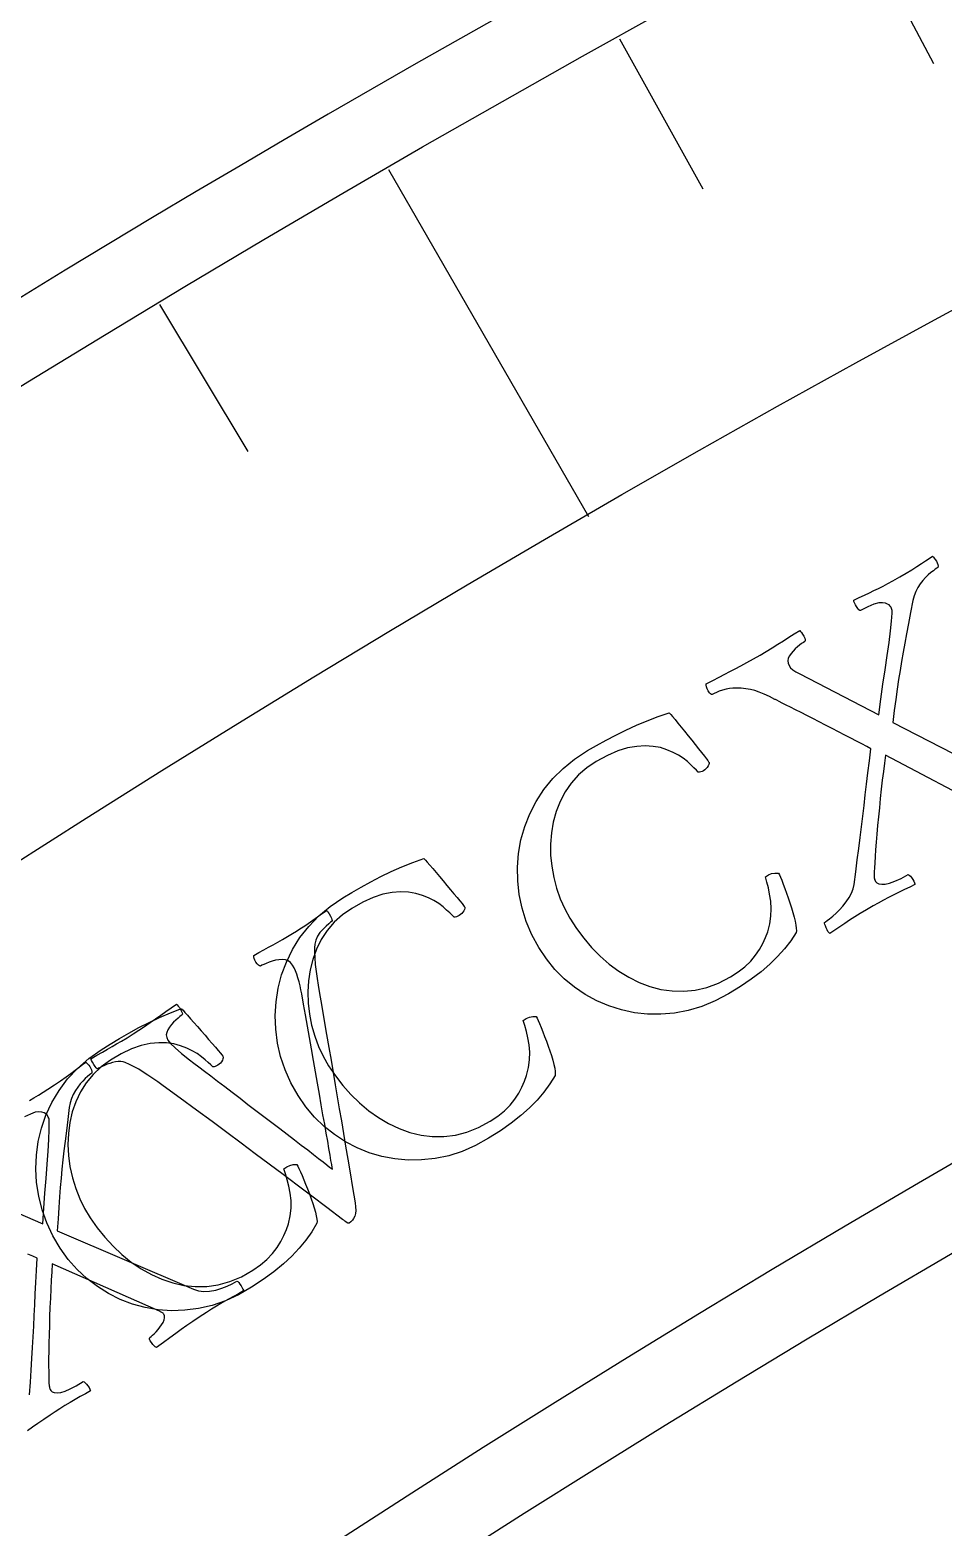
# Model space of a CAD drawing. Header units: millimetres. Extents: x -76 to 76, y -76 to 86.
# Drawn here: x -39.59 to -35.05, y 58.74 to 66.18 of the extents above; entities that cross this region are included whole.
import ezdxf

# ---------------------------------------------------------------- set-up
doc = ezdxf.new("R2010")
doc.units = ezdxf.units.MM
for name, color, linetype in [('CUT_INNER', 6, 'Continuous'), ('CUT_OUTER', 1, 'Continuous'), ('ENGRAVE', 7, 'Continuous'), ('ENGRAVE_FINE', 8, 'Continuous'), ('TEXT', 5, 'Continuous')]:
    doc.layers.add(name, color=color, linetype=linetype)

msp = doc.modelspace()

# ---------------------------------------------------------------- linework, layer by layer
at = {"layer": 'CUT_INNER'}
msp.add_arc((0.0001, -0.0002), 69.5399, 92.274707, 357.539245, dxfattribs=at)
at = {"layer": 'CUT_OUTER'}
msp.add_arc((-0.0035, 0.0066), 75.9926, 99.712835, 124.102167, dxfattribs=at)
at = {"layer": 'ENGRAVE'}
msp.add_lwpolyline([(-37.8062, 65.4823), (-36.8114, 63.7591)], dxfattribs=at)
for radius in [75.6124, 73.6227, 69.9276]:
    msp.add_circle((0, 0), radius, dxfattribs=at)
at = {"layer": 'ENGRAVE_FINE'}
for points in [[(-35.4979, 66.7618), (-35.0975, 66.0089)], [(-36.6576, 66.1321), (-36.2442, 65.3863)], [(-38.9433, 64.8125), (-38.5041, 64.0816)]]:
    msp.add_lwpolyline(points, dxfattribs=at)
at = {"layer": 'TEXT'}
for points in [[(-34.8214, 62.3031), (-35.3369, 62.5743), (-35.3421, 62.5349), (-35.3473, 62.4936), (-35.3524, 62.4503), (-35.3575, 62.4051), (-35.3624, 62.3592), (-35.3671, 62.3138), (-35.3717, 62.269), (-35.3761, 62.2247), (-35.3801, 62.1821), (-35.3835, 62.1422), (-35.3863, 62.1051), (-35.3886, 62.0708), (-35.3903, 62.0404), (-35.3917, 62.0152), (-35.3925, 61.9951), (-35.393, 61.9802), (-35.3929, 61.9775), (-35.3927, 61.9743), (-35.3924, 61.9704), (-35.3922, 61.966), (-35.3916, 61.9612), (-35.3905, 61.9565), (-35.3887, 61.9519), (-35.3864, 61.9473), (-35.3798, 61.9402), (-35.3695, 61.9358), (-35.3555, 61.9339), (-35.3377, 61.9346), (-35.3159, 61.9391), (-35.2896, 61.9483), (-35.2587, 61.9625), (-35.2232, 61.9815), (-35.2182, 61.9784), (-35.2128, 61.9734), (-35.2071, 61.9664), (-35.201, 61.9574), (-35.1957, 61.9484), (-35.1921, 61.9411), (-35.1902, 61.9356), (-35.1901, 61.9318), (-35.2161, 61.9195), (-35.2422, 61.9068), (-35.2684, 61.8939), (-35.2949, 61.8808), (-35.3211, 61.8674), (-35.347, 61.8538), (-35.3724, 61.8399), (-35.3974, 61.8259), (-35.4309, 61.8065), (-35.4616, 61.7881), (-35.4897, 61.7709), (-35.515, 61.7547), (-35.5391, 61.7389), (-35.5636, 61.7227), (-35.5885, 61.7062), (-35.6138, 61.6892), (-35.6183, 61.6936), (-35.6227, 61.6997), (-35.627, 61.7076), (-35.6312, 61.7172), (-35.6349, 61.7266), (-35.6376, 61.7341), (-35.6393, 61.7395), (-35.6399, 61.7428), (-35.6346, 61.7464), (-35.626, 61.753), (-35.614, 61.7626), (-35.5987, 61.7752), (-35.5819, 61.7901), (-35.5651, 61.8068), (-35.5484, 61.8253), (-35.5318, 61.8456), (-35.517, 61.8669), (-35.5055, 61.8885), (-35.4975, 61.9105), (-35.4928, 61.9329), (-35.4844, 61.9952), (-35.4765, 62.0549), (-35.4692, 62.1117), (-35.4623, 62.1658), (-35.4558, 62.2185), (-35.4494, 62.2713), (-35.4431, 62.3242), (-35.437, 62.3771), (-35.4307, 62.4311), (-35.424, 62.4874), (-35.4168, 62.5459), (-35.4091, 62.6067), (-35.4301, 62.6181), (-35.4537, 62.6306), (-35.4799, 62.6443), (-35.5087, 62.659), (-35.5391, 62.6745), (-35.5701, 62.6904), (-35.6017, 62.7068), (-35.6339, 62.7236), (-35.6658, 62.7403), (-35.6968, 62.7563), (-35.7268, 62.7716), (-35.7558, 62.7863), (-35.783, 62.8), (-35.8077, 62.8124), (-35.8298, 62.8235), (-35.8493, 62.8333), (-35.8652, 62.8414), (-35.8766, 62.8471), (-35.8834, 62.8505), (-35.8857, 62.8517), (-35.9134, 62.866), (-35.9394, 62.878), (-35.9635, 62.8876), (-35.9859, 62.8948), (-36.0078, 62.9002), (-36.0305, 62.9042), (-36.0542, 62.9067), (-36.0788, 62.9077), (-36.0953, 62.9074), (-36.112, 62.9056), (-36.1289, 62.9022), (-36.146, 62.8973), (-36.1622, 62.8918), (-36.1761, 62.8865), (-36.1878, 62.8813), (-36.1973, 62.8764), (-36.2014, 62.8759), (-36.2061, 62.8787), (-36.2115, 62.8848), (-36.2175, 62.8942), (-36.2229, 62.9046), (-36.2262, 62.9137), (-36.2276, 62.9215), (-36.227, 62.928), (-36.194, 62.9456), (-36.1635, 62.9618), (-36.1353, 62.9763), (-36.1095, 62.9894), (-36.0837, 63.0025), (-36.0557, 63.0174), (-36.0254, 63.034), (-35.9929, 63.0524), (-35.9929, 63.0524), (-35.96, 63.0714), (-35.9287, 63.0899), (-35.899, 63.108), (-35.8709, 63.1255), (-35.8437, 63.1428), (-35.8166, 63.1597), (-35.7897, 63.1764), (-35.7629, 63.1929), (-35.7587, 63.1892), (-35.7539, 63.1834), (-35.7484, 63.1754), (-35.7424, 63.1654), (-35.7374, 63.1554), (-35.7349, 63.1477), (-35.7349, 63.1422), (-35.7374, 63.139), (-35.7446, 63.1345), (-35.7531, 63.1285), (-35.763, 63.121), (-35.7741, 63.112), (-35.7854, 63.102), (-35.7957, 63.0912), (-35.805, 63.0798), (-35.8133, 63.0678), (-35.8193, 63.0555), (-35.8216, 63.0432), (-35.8203, 63.0311), (-35.8153, 63.019), (-35.8077, 63.0088), (-35.7963, 62.9986), (-35.7812, 62.9884), (-35.7624, 62.9782), (-35.3695, 62.7755), (-35.3593, 62.8521), (-35.349, 62.9267), (-35.3386, 62.999), (-35.3282, 63.0693), (-35.3189, 63.1344), (-35.3116, 63.1912), (-35.3065, 63.2399), (-35.3035, 63.2804), (-35.3036, 63.2864), (-35.3042, 63.2921), (-35.3055, 63.2975), (-35.3073, 63.3026), (-35.3092, 63.307), (-35.3107, 63.3104), (-35.3119, 63.3128), (-35.3126, 63.3142), (-35.3177, 63.3202), (-35.326, 63.325), (-35.3373, 63.3288), (-35.3517, 63.3314), (-35.3705, 63.3305), (-35.3949, 63.3237), (-35.4249, 63.311), (-35.4606, 63.2924), (-35.4643, 63.2931), (-35.4688, 63.2966), (-35.4741, 63.3029), (-35.4802, 63.3119), (-35.4859, 63.3217), (-35.4902, 63.3303), (-35.4931, 63.3378), (-35.4945, 63.3441), (-35.467, 63.3571), (-35.4411, 63.3694), (-35.4168, 63.3809), (-35.394, 63.3917), (-35.3716, 63.4026), (-35.3484, 63.4144), (-35.3243, 63.4272), (-35.2993, 63.4409), (-35.2651, 63.4602), (-35.2339, 63.4784), (-35.2058, 63.4955), (-35.1808, 63.5115), (-35.1584, 63.5262), (-35.1379, 63.5395), (-35.1194, 63.5514), (-35.1029, 63.5619), (-35.0987, 63.5584), (-35.0941, 63.5534), (-35.0892, 63.5467), (-35.0838, 63.5385), (-35.0791, 63.5296), (-35.0764, 63.5213), (-35.0757, 63.5133), (-35.0768, 63.5059), (-35.0818, 63.5028), (-35.0891, 63.4976), (-35.0989, 63.4903), (-35.111, 63.4809), (-35.1243, 63.4696), (-35.1375, 63.4565), (-35.1506, 63.4417), (-35.1637, 63.425), (-35.1757, 63.4067), (-35.1859, 63.3869), (-35.1941, 63.3655), (-35.2004, 63.3426), (-35.2116, 63.2835), (-35.222, 63.2285), (-35.2317, 63.1774), (-35.2407, 63.1304), (-35.2491, 63.0854), (-35.257, 63.0403), (-35.2644, 62.9952), (-35.2713, 62.9501), (-35.2781, 62.9029), (-35.2853, 62.8515), (-35.2928, 62.7959), (-35.3008, 62.7361), (-34.6456, 62.401)], [(-39.5885, 60.8605), (-39.5669, 60.8729), (-39.5445, 60.8862), (-39.5213, 60.9006), (-39.4973, 60.9159), (-39.4645, 60.9375), (-39.4346, 60.9578), (-39.4077, 60.9767), (-39.3839, 60.9944), (-39.3624, 61.0106), (-39.3429, 61.0252), (-39.3252, 61.0384), (-39.3095, 61.0499), (-39.3051, 61.0467), (-39.3002, 61.042), (-39.2948, 61.0357), (-39.2888, 61.0278), (-39.2836, 61.0193), (-39.2803, 61.0112), (-39.279, 61.0033), (-39.2797, 60.9958), (-39.2844, 60.9923), (-39.2914, 60.9866), (-39.3006, 60.9787), (-39.3121, 60.9686), (-39.3246, 60.9564), (-39.3369, 60.9425), (-39.349, 60.9267), (-39.3609, 60.9092), (-39.3717, 60.8902), (-39.3805, 60.8697), (-39.3872, 60.8478), (-39.392, 60.8246), (-39.3991, 60.7649), (-39.4058, 60.7092), (-39.4121, 60.6576), (-39.4179, 60.6101), (-39.4233, 60.5646), (-39.4281, 60.5191), (-39.4324, 60.4737), (-39.4363, 60.4282), (-39.4399, 60.3806), (-39.4436, 60.3288), (-39.4474, 60.2729), (-39.4512, 60.2127), (-38.775, 59.9225), (-38.7496, 59.9143), (-38.7226, 59.9108), (-38.6941, 59.9122), (-38.6639, 59.9184), (-38.6341, 59.9276), (-38.6068, 59.9381), (-38.5818, 59.9499), (-38.5593, 59.963), (-38.5542, 59.9601), (-38.5489, 59.9552), (-38.5434, 59.9481), (-38.5376, 59.9391), (-38.5324, 59.9299), (-38.5286, 59.9227), (-38.5263, 59.9174), (-38.5253, 59.9141), (-38.5513, 59.8998), (-38.5755, 59.8866), (-38.5978, 59.8743), (-38.6182, 59.8631), (-38.6386, 59.8516), (-38.6608, 59.8385), (-38.6847, 59.8237), (-38.7105, 59.8073), (-38.7456, 59.7843), (-38.7781, 59.7625), (-38.8081, 59.7419), (-38.8355, 59.7224), (-38.8628, 59.7026), (-38.8923, 59.6813), (-38.9241, 59.6583), (-38.9581, 59.6336), (-38.9641, 59.636), (-38.9704, 59.6408), (-38.9769, 59.648), (-38.9838, 59.6575), (-38.9894, 59.6671), (-38.9925, 59.6746), (-38.9929, 59.6801), (-38.9906, 59.6834), (-38.9847, 59.6878), (-38.9776, 59.6939), (-38.9692, 59.7017), (-38.9596, 59.7113), (-38.9498, 59.7221), (-38.9408, 59.7334), (-38.9327, 59.7453), (-38.9254, 59.7577), (-38.9201, 59.7698), (-38.9177, 59.7808), (-38.9184, 59.7906), (-38.9221, 59.7992), (-38.9235, 59.801), (-38.9255, 59.803), (-38.9281, 59.805), (-38.9311, 59.8072), (-38.9345, 59.8093), (-38.9377, 59.8109), (-38.9407, 59.8122), (-38.9437, 59.813), (-39.4764, 60.0487), (-39.4789, 60.0091), (-39.4813, 59.9676), (-39.4835, 59.924), (-39.4855, 59.8786), (-39.4873, 59.8324), (-39.489, 59.7868), (-39.4905, 59.7418), (-39.4919, 59.6973), (-39.493, 59.6545), (-39.4937, 59.6145), (-39.494, 59.5773), (-39.494, 59.5429), (-39.4937, 59.5125), (-39.4933, 59.4873), (-39.4928, 59.4672), (-39.4923, 59.4522), (-39.4919, 59.4496), (-39.4915, 59.4463), (-39.4911, 59.4425), (-39.4905, 59.4381), (-39.4896, 59.4334), (-39.4882, 59.4288), (-39.4861, 59.4243), (-39.4834, 59.4198), (-39.4764, 59.4133), (-39.4658, 59.4095), (-39.4517, 59.4086), (-39.4341, 59.4105), (-39.4126, 59.4164), (-39.3869, 59.4274), (-39.357, 59.4436), (-39.323, 59.465), (-39.3177, 59.4622), (-39.312, 59.4576), (-39.3059, 59.451), (-39.2992, 59.4425), (-39.2933, 59.4338), (-39.2892, 59.4268), (-39.287, 59.4214), (-39.2866, 59.4177), (-39.3117, 59.4036), (-39.3369, 59.3892), (-39.3622, 59.3746), (-39.3876, 59.3597), (-39.413, 59.3446), (-39.4378, 59.3292), (-39.4623, 59.3137), (-39.4862, 59.298), (-39.5183, 59.2764), (-39.5478, 59.256), (-39.5746, 59.2369), (-39.5988, 59.2191)], [(-39.9282, 60.423), (-39.5225, 60.2473), (-39.5174, 60.3245), (-39.5122, 60.3995), (-39.5067, 60.4724), (-39.5011, 60.5432), (-39.4961, 60.6088), (-39.4927, 60.666), (-39.4909, 60.7149), (-39.4907, 60.7555), (-39.4911, 60.7615), (-39.4922, 60.7672), (-39.4938, 60.7725), (-39.4959, 60.7774), (-39.4982, 60.7817), (-39.4999, 60.785), (-39.5012, 60.7873), (-39.502, 60.7887), (-39.5075, 60.7943), (-39.5161, 60.7985), (-39.5276, 60.8015), (-39.5422, 60.8031), (-39.5608, 60.801), (-39.5847, 60.7926), (-39.6139, 60.7779)], [(-39.5887, 59.3983), (-39.5845, 59.4611), (-39.5807, 59.5211), (-39.5771, 59.5783), (-39.5739, 59.6327), (-39.571, 59.6858), (-39.5682, 59.7389), (-39.5655, 59.7921), (-39.5629, 59.8453), (-39.5603, 59.8996), (-39.5574, 59.9562), (-39.5542, 60.0151), (-39.5506, 60.0762), (-39.5723, 60.0862), (-39.5966, 60.0971)]]:
    msp.add_lwpolyline(points, dxfattribs=at)
for points in [[(-36.8171, 62.5969), (-36.7717, 62.6229), (-36.7248, 62.6487), (-36.6762, 62.674), (-36.626, 62.6991), (-36.5743, 62.7231), (-36.5212, 62.7454), (-36.4666, 62.7661), (-36.4106, 62.7851), (-36.4088, 62.783), (-36.4035, 62.7766), (-36.3947, 62.766), (-36.3822, 62.7512), (-36.3675, 62.7334), (-36.3518, 62.7142), (-36.335, 62.6933), (-36.3171, 62.671), (-36.2991, 62.6484), (-36.2819, 62.6269), (-36.2655, 62.6064), (-36.2499, 62.5871), (-36.2363, 62.5702), (-36.226, 62.557), (-36.2189, 62.5477), (-36.2152, 62.5421), (-36.2131, 62.5384), (-36.2128, 62.5337), (-36.2144, 62.5278), (-36.2178, 62.5209), (-36.2225, 62.5139), (-36.228, 62.5076), (-36.2343, 62.5022), (-36.2414, 62.4975), (-36.2478, 62.4942), (-36.2542, 62.4919), (-36.2605, 62.4905), (-36.2668, 62.4901), (-36.276, 62.5001), (-36.288, 62.5122), (-36.3029, 62.5263), (-36.3207, 62.5423), (-36.3415, 62.5589), (-36.3653, 62.5742), (-36.3922, 62.5884), (-36.4221, 62.6014), (-36.4551, 62.6118), (-36.4912, 62.6181), (-36.5304, 62.6202), (-36.5726, 62.6183), (-36.6179, 62.6106), (-36.6665, 62.5956), (-36.7184, 62.5733), (-36.7734, 62.5437), (-36.8206, 62.5121), (-36.8623, 62.4762), (-36.8982, 62.4361), (-36.9286, 62.3917), (-36.9534, 62.3441), (-36.973, 62.2943), (-36.9874, 62.2424), (-36.9965, 62.1882), (-37.0007, 62.1331), (-37.0001, 62.0779), (-36.9948, 62.0227), (-36.9848, 61.9676), (-36.9705, 61.9135), (-36.9524, 61.8616), (-36.9304, 61.8119), (-36.9045, 61.7643), (-36.8718, 61.7135), (-36.8358, 61.6654), (-36.7966, 61.6198), (-36.7541, 61.5768), (-36.7089, 61.5373), (-36.6614, 61.5024), (-36.6118, 61.4721), (-36.56, 61.4463), (-36.5065, 61.4258), (-36.4519, 61.4116), (-36.396, 61.4037), (-36.339, 61.4019), (-36.2813, 61.4074), (-36.2235, 61.4211), (-36.1654, 61.4431), (-36.1071, 61.4732), (-36.0686, 61.498), (-36.035, 61.5242), (-36.0063, 61.5518), (-35.9825, 61.5807), (-35.9628, 61.6103), (-35.9461, 61.6395), (-35.9324, 61.6686), (-35.9218, 61.6973), (-35.9114, 61.7363), (-35.9054, 61.7745), (-35.9039, 61.812), (-35.9068, 61.8487), (-35.9123, 61.8836), (-35.9186, 61.9155), (-35.9257, 61.9446), (-35.9335, 61.9708), (-35.9185, 61.9801), (-35.9025, 61.9863), (-35.8857, 61.9893), (-35.868, 61.9891), (-35.8637, 61.9808), (-35.8584, 61.9689), (-35.852, 61.9532), (-35.8446, 61.9339), (-35.8366, 61.9122), (-35.8284, 61.8895), (-35.8201, 61.8658), (-35.8117, 61.8411), (-35.8038, 61.8165), (-35.7967, 61.793), (-35.7907, 61.7707), (-35.7856, 61.7495), (-35.7817, 61.7305), (-35.7796, 61.7148), (-35.779, 61.7026), (-35.7801, 61.6936), (-35.807, 61.6527), (-35.8378, 61.6128), (-35.8725, 61.574), (-35.9112, 61.5362), (-35.9545, 61.4991), (-36.0032, 61.4621), (-36.0572, 61.4254), (-36.1164, 61.3889), (-36.1823, 61.354), (-36.2489, 61.3265), (-36.3162, 61.3063), (-36.3843, 61.2936), (-36.4521, 61.2877), (-36.5188, 61.2884), (-36.5843, 61.2956), (-36.6487, 61.3092), (-36.7111, 61.329), (-36.7709, 61.3544), (-36.8279, 61.3854), (-36.8821, 61.4221), (-36.9328, 61.4641), (-36.9792, 61.511), (-37.0213, 61.5628), (-37.0591, 61.6195), (-37.0935, 61.6831), (-37.1212, 61.7481), (-37.142, 61.8145), (-37.156, 61.8824), (-37.1634, 61.9509), (-37.1645, 62.019), (-37.1591, 62.0867), (-37.1474, 62.154), (-37.1291, 62.2199), (-37.1041, 62.2834), (-37.0725, 62.3445), (-37.0342, 62.4032), (-36.9894, 62.4584), (-36.9383, 62.5091), (-36.8808, 62.5553), (-36.8171, 62.5969)], [(-38.0322, 61.8662), (-37.9873, 61.8931), (-37.9409, 61.9197), (-37.8928, 61.946), (-37.8431, 61.972), (-37.7919, 61.9971), (-37.7392, 62.0204), (-37.6851, 62.0422), (-37.6295, 62.0622), (-37.6276, 62.0602), (-37.6222, 62.0539), (-37.6131, 62.0435), (-37.6004, 62.0289), (-37.5854, 62.0114), (-37.5692, 61.9925), (-37.552, 61.972), (-37.5338, 61.95), (-37.5153, 61.9278), (-37.4977, 61.9066), (-37.4809, 61.8865), (-37.4649, 61.8674), (-37.451, 61.8508), (-37.4404, 61.8379), (-37.4332, 61.8286), (-37.4293, 61.8231), (-37.4271, 61.8195), (-37.4267, 61.8148), (-37.4282, 61.8089), (-37.4315, 61.8019), (-37.4361, 61.7948), (-37.4415, 61.7884), (-37.4477, 61.7828), (-37.4546, 61.778), (-37.461, 61.7746), (-37.4673, 61.7721), (-37.4737, 61.7706), (-37.4799, 61.7701), (-37.4893, 61.78), (-37.5015, 61.7918), (-37.5167, 61.8056), (-37.5348, 61.8213), (-37.5559, 61.8374), (-37.58, 61.8523), (-37.6072, 61.866), (-37.6374, 61.8784), (-37.6706, 61.8881), (-37.7068, 61.8937), (-37.746, 61.8951), (-37.7881, 61.8923), (-37.8333, 61.8838), (-37.8816, 61.8678), (-37.933, 61.8445), (-37.9874, 61.8139), (-38.0341, 61.7813), (-38.075, 61.7446), (-38.1102, 61.7038), (-38.1396, 61.6588), (-38.1635, 61.6108), (-38.1822, 61.5606), (-38.1955, 61.5084), (-38.2036, 61.4541), (-38.2067, 61.3988), (-38.205, 61.3437), (-38.1987, 61.2886), (-38.1876, 61.2337), (-38.1723, 61.1799), (-38.1531, 61.1284), (-38.1301, 61.0791), (-38.1033, 61.032), (-38.0696, 60.9819), (-38.0327, 60.9345), (-37.9926, 60.8897), (-37.9493, 60.8475), (-37.9033, 60.8089), (-37.8552, 60.775), (-37.805, 60.7456), (-37.7527, 60.7208), (-37.6988, 60.7014), (-37.6439, 60.6882), (-37.5879, 60.6814), (-37.5309, 60.6807), (-37.4733, 60.6874), (-37.4157, 60.7022), (-37.3581, 60.7253), (-37.3004, 60.7566), (-37.2624, 60.7821), (-37.2292, 60.809), (-37.2011, 60.8371), (-37.1779, 60.8665), (-37.1588, 60.8964), (-37.1426, 60.926), (-37.1296, 60.9553), (-37.1195, 60.9843), (-37.1099, 61.0234), (-37.1046, 61.0617), (-37.1038, 61.0992), (-37.1075, 61.1359), (-37.1137, 61.1706), (-37.1206, 61.2025), (-37.1282, 61.2314), (-37.1365, 61.2575), (-37.1217, 61.2671), (-37.1059, 61.2735), (-37.0891, 61.2769), (-37.0714, 61.277), (-37.0669, 61.2688), (-37.0614, 61.257), (-37.0547, 61.2415), (-37.0469, 61.2223), (-37.0385, 61.2007), (-37.0299, 61.1782), (-37.0211, 61.1547), (-37.0123, 61.1302), (-37.0038, 61.1057), (-36.9963, 61.0824), (-36.9898, 61.0601), (-36.9843, 61.039), (-36.9801, 61.0201), (-36.9776, 61.0045), (-36.9769, 60.9923), (-36.9778, 60.9833), (-37.0038, 60.9419), (-37.0338, 60.9014), (-37.0678, 60.8619), (-37.1058, 60.8234), (-37.1484, 60.7854), (-37.1963, 60.7475), (-37.2495, 60.7097), (-37.3081, 60.6721), (-37.3733, 60.6359), (-37.4393, 60.6071), (-37.5062, 60.5856), (-37.574, 60.5715), (-37.6417, 60.5644), (-37.7083, 60.5637), (-37.774, 60.5696), (-37.8387, 60.582), (-37.9015, 60.6006), (-37.9617, 60.6248), (-38.0193, 60.6547), (-38.0742, 60.6904), (-38.1258, 60.7313), (-38.1731, 60.7773), (-38.2162, 60.8283), (-38.2551, 60.8843), (-38.2907, 60.9471), (-38.3196, 61.0116), (-38.3417, 61.0776), (-38.3571, 61.1452), (-38.3658, 61.2135), (-38.3682, 61.2816), (-38.3642, 61.3494), (-38.3537, 61.4169), (-38.3368, 61.4832), (-38.313, 61.5472), (-38.2826, 61.6089), (-38.2455, 61.6683), (-38.2017, 61.7244), (-38.1516, 61.776), (-38.0951, 61.8233), (-38.0322, 61.8662)], [(-39.0745, 61.1905), (-39.0458, 61.209), (-39.0178, 61.2276), (-38.9904, 61.2463), (-38.9636, 61.2649), (-38.9373, 61.2835), (-38.9111, 61.3018), (-38.885, 61.3198), (-38.8591, 61.3375), (-38.8548, 61.3341), (-38.85, 61.3286), (-38.8446, 61.321), (-38.8388, 61.3114), (-38.8337, 61.3018), (-38.8307, 61.2942), (-38.8298, 61.2886), (-38.8309, 61.285), (-38.8356, 61.2816), (-38.8423, 61.2762), (-38.851, 61.2687), (-38.8617, 61.2592), (-38.873, 61.2482), (-38.8834, 61.2366), (-38.8929, 61.2243), (-38.9014, 61.2113), (-38.9075, 61.198), (-38.9096, 61.185), (-38.9076, 61.1722), (-38.9016, 61.1595), (-38.8881, 61.1426), (-38.8655, 61.1208), (-38.8341, 61.0938), (-38.7938, 61.0619), (-38.7723, 61.0455), (-38.7476, 61.0267), (-38.7195, 61.0054), (-38.6882, 60.9816), (-38.6544, 60.9559), (-38.6189, 60.9289), (-38.5819, 60.9006), (-38.5432, 60.8709), (-38.5037, 60.8405), (-38.4641, 60.8103), (-38.4244, 60.7801), (-38.3846, 60.7499), (-38.3456, 60.7203), (-38.3083, 60.6919), (-38.2726, 60.6646), (-38.2387, 60.6384), (-38.2071, 60.614), (-38.1785, 60.5918), (-38.153, 60.572), (-38.1306, 60.5545), (-38.112, 60.5401), (-38.0981, 60.5294), (-38.089, 60.5225), (-38.0846, 60.5194), (-38.0857, 60.5273), (-38.0879, 60.5415), (-38.0913, 60.5621), (-38.0958, 60.589), (-38.1013, 60.6211), (-38.1076, 60.6572), (-38.1147, 60.6974), (-38.1226, 60.7416), (-38.1311, 60.789), (-38.14, 60.8389), (-38.1492, 60.8912), (-38.1589, 60.9459), (-38.1687, 61.002), (-38.1787, 61.0585), (-38.1887, 61.1155), (-38.1988, 61.1729), (-38.2087, 61.2296), (-38.2183, 61.2847), (-38.2277, 61.338), (-38.2367, 61.3897), (-38.2403, 61.4091), (-38.2445, 61.4286), (-38.2496, 61.4483), (-38.2553, 61.4682), (-38.2616, 61.4872), (-38.2681, 61.5041), (-38.275, 61.5189), (-38.2821, 61.5317), (-38.2921, 61.5442), (-38.304, 61.5531), (-38.3179, 61.5582), (-38.3337, 61.5596), (-38.3504, 61.5585), (-38.3669, 61.5559), (-38.3831, 61.5519), (-38.399, 61.5465), (-38.4136, 61.5407), (-38.4255, 61.5356), (-38.4349, 61.5311), (-38.4417, 61.5274), (-38.4467, 61.5282), (-38.4521, 61.5318), (-38.4579, 61.5381), (-38.4642, 61.5471), (-38.4697, 61.5569), (-38.4732, 61.5656), (-38.4748, 61.5732), (-38.4743, 61.5796), (-38.4494, 61.5939), (-38.4251, 61.6076), (-38.4014, 61.6207), (-38.3783, 61.6333), (-38.3553, 61.646), (-38.3318, 61.6594), (-38.3078, 61.6736), (-38.2833, 61.6886), (-38.2634, 61.701), (-38.2457, 61.7122), (-38.2302, 61.7222), (-38.217, 61.7309), (-38.205, 61.739), (-38.1932, 61.7472), (-38.1816, 61.7554), (-38.1702, 61.7637), (-38.1581, 61.7723), (-38.1447, 61.7819), (-38.1299, 61.7923), (-38.1137, 61.8035), (-38.1094, 61.7999), (-38.1047, 61.794), (-38.0996, 61.786), (-38.094, 61.7757), (-38.0892, 61.7655), (-38.0863, 61.758), (-38.0853, 61.753), (-38.0862, 61.7506), (-38.0931, 61.7455), (-38.1028, 61.7371), (-38.1155, 61.7255), (-38.1309, 61.7104), (-38.1462, 61.6932), (-38.158, 61.6749), (-38.1665, 61.6556), (-38.1717, 61.6352), (-38.1735, 61.6184), (-38.1737, 61.5961), (-38.1723, 61.5685), (-38.1693, 61.5354), (-38.1652, 61.5002), (-38.1607, 61.466), (-38.1557, 61.433), (-38.1502, 61.4009), (-38.1375, 61.3267), (-38.1252, 61.2557), (-38.1134, 61.1877), (-38.1021, 61.123), (-38.0911, 61.0603), (-38.0805, 60.9986), (-38.0702, 60.938), (-38.0601, 60.8785), (-38.0501, 60.819), (-38.0399, 60.7583), (-38.0293, 60.6966), (-38.0186, 60.6337), (-38.0074, 60.5685), (-37.9959, 60.4999), (-37.984, 60.4276), (-37.9717, 60.3519), (-37.9691, 60.3315), (-37.9686, 60.3137), (-37.9701, 60.2983), (-37.9736, 60.2854), (-37.9787, 60.2745), (-37.9849, 60.2651), (-37.9921, 60.2572), (-38.0005, 60.2508), (-38.0036, 60.2499), (-38.0073, 60.2507), (-38.0117, 60.253), (-38.0168, 60.2569), (-38.0221, 60.2612), (-38.0268, 60.2647), (-38.031, 60.2675), (-38.0348, 60.2694), (-38.1123, 60.328), (-38.1873, 60.3846), (-38.2597, 60.4391), (-38.3296, 60.4917), (-38.3984, 60.5435), (-38.4679, 60.5956), (-38.538, 60.6481), (-38.6087, 60.7009), (-38.6818, 60.7552), (-38.7589, 60.812), (-38.84, 60.8711), (-38.9252, 60.9327), (-38.9513, 60.9517), (-38.9764, 60.9694), (-39.0005, 60.9858), (-39.0237, 61.001), (-39.0463, 61.0149), (-39.069, 61.0275), (-39.0917, 61.0388), (-39.1143, 61.0489), (-39.1242, 61.0523), (-39.1353, 61.0538), (-39.1479, 61.0535), (-39.1619, 61.0513), (-39.1762, 61.0479), (-39.1901, 61.0439), (-39.2034, 61.0393), (-39.2161, 61.0342), (-39.2277, 61.0289), (-39.2375, 61.0242), (-39.2456, 61.0199), (-39.2519, 61.0162), (-39.2537, 61.0172), (-39.2571, 61.0214), (-39.2623, 61.0287), (-39.2692, 61.0392), (-39.276, 61.0499), (-39.2807, 61.058), (-39.2834, 61.0635), (-39.2841, 61.0663), (-39.254, 61.0843), (-39.2264, 61.1005), (-39.2013, 61.1149), (-39.1788, 61.1276), (-39.1563, 61.1403), (-39.1315, 61.155), (-39.1042, 61.1717), (-39.0745, 61.1905)], [(-39.2328, 61.1118), (-39.1885, 61.1397), (-39.1425, 61.1672), (-39.095, 61.1944), (-39.0458, 61.2214), (-38.9951, 61.2474), (-38.9429, 61.2718), (-38.8892, 61.2946), (-38.834, 61.3158), (-38.8321, 61.3137), (-38.8265, 61.3076), (-38.8173, 61.2973), (-38.8043, 61.283), (-38.7889, 61.2658), (-38.7724, 61.2472), (-38.7548, 61.227), (-38.7361, 61.2054), (-38.7172, 61.1835), (-38.6992, 61.1627), (-38.682, 61.1429), (-38.6656, 61.1242), (-38.6514, 61.1078), (-38.6406, 61.0951), (-38.6332, 61.086), (-38.6292, 61.0806), (-38.6269, 61.077), (-38.6264, 61.0723), (-38.6278, 61.0664), (-38.631, 61.0594), (-38.6354, 61.0521), (-38.6407, 61.0457), (-38.6467, 61.0399), (-38.6536, 61.035), (-38.6599, 61.0314), (-38.6662, 61.0289), (-38.6725, 61.0273), (-38.6787, 61.0266), (-38.6883, 61.0363), (-38.7008, 61.0479), (-38.7162, 61.0613), (-38.7346, 61.0767), (-38.756, 61.0924), (-38.7804, 61.1068), (-38.8078, 61.12), (-38.8383, 61.1318), (-38.8717, 61.1409), (-38.908, 61.1457), (-38.9472, 61.1464), (-38.9893, 61.1428), (-39.0343, 61.1333), (-39.0823, 61.1165), (-39.1332, 61.0922), (-39.187, 61.0604), (-39.233, 61.027), (-39.2732, 60.9895), (-39.3076, 60.948), (-39.3361, 60.9025), (-39.3591, 60.8539), (-39.3768, 60.8034), (-39.3891, 60.751), (-39.3961, 60.6965), (-39.3981, 60.6412), (-39.3954, 60.5861), (-39.3879, 60.5312), (-39.3758, 60.4765), (-39.3594, 60.423), (-39.3393, 60.3719), (-39.3153, 60.323), (-39.2876, 60.2764), (-39.2529, 60.227), (-39.2151, 60.1803), (-39.1741, 60.1363), (-39.13, 60.095), (-39.0833, 60.0573), (-39.0345, 60.0243), (-38.9838, 59.9959), (-38.931, 59.9721), (-38.8767, 59.9538), (-38.8216, 59.9417), (-38.7655, 59.936), (-38.7084, 59.9365), (-38.651, 59.9442), (-38.5937, 59.9602), (-38.5365, 59.9843), (-38.4795, 60.0168), (-38.4419, 60.0431), (-38.4094, 60.0705), (-38.3818, 60.0992), (-38.3592, 60.1291), (-38.3406, 60.1593), (-38.325, 60.1892), (-38.3125, 60.2188), (-38.3031, 60.2479), (-38.2942, 60.2873), (-38.2897, 60.3257), (-38.2896, 60.3632), (-38.294, 60.3997), (-38.3009, 60.4344), (-38.3084, 60.4661), (-38.3166, 60.4949), (-38.3254, 60.5207), (-38.3108, 60.5306), (-38.2951, 60.5374), (-38.2784, 60.5411), (-38.2606, 60.5416), (-38.2561, 60.5335), (-38.2503, 60.5217), (-38.2433, 60.5063), (-38.2351, 60.4873), (-38.2263, 60.466), (-38.2172, 60.4436), (-38.208, 60.4203), (-38.1987, 60.3959), (-38.1897, 60.3716), (-38.1818, 60.3484), (-38.1749, 60.3263), (-38.1689, 60.3053), (-38.1644, 60.2865), (-38.1616, 60.271), (-38.1606, 60.2587), (-38.1613, 60.2498), (-38.1866, 60.2078), (-38.2158, 60.1668), (-38.249, 60.1266), (-38.2862, 60.0874), (-38.328, 60.0485), (-38.3752, 60.0097), (-38.4277, 59.9709), (-38.4855, 59.9321), (-38.55, 59.8947), (-38.6155, 59.8646), (-38.6819, 59.8418), (-38.7494, 59.8264), (-38.8169, 59.8179), (-38.8836, 59.816), (-38.9493, 59.8206), (-39.0142, 59.8318), (-39.0774, 59.8491), (-39.1381, 59.8721), (-39.1962, 59.9009), (-39.2519, 59.9355), (-39.3042, 59.9754), (-39.3524, 60.0205), (-39.3965, 60.0706), (-39.4365, 60.1258), (-39.4733, 60.188), (-39.5035, 60.2518), (-39.5269, 60.3174), (-39.5435, 60.3847), (-39.5536, 60.4528), (-39.5573, 60.5208), (-39.5546, 60.5887), (-39.5455, 60.6564), (-39.5298, 60.723), (-39.5074, 60.7874), (-39.4781, 60.8497), (-39.4421, 60.9098), (-39.3995, 60.9668), (-39.3504, 61.0194), (-39.2949, 61.0678), (-39.2328, 61.1118)]]:
    msp.add_lwpolyline(points, close=True, dxfattribs=at)

doc.saveas('drawing.dxf')
